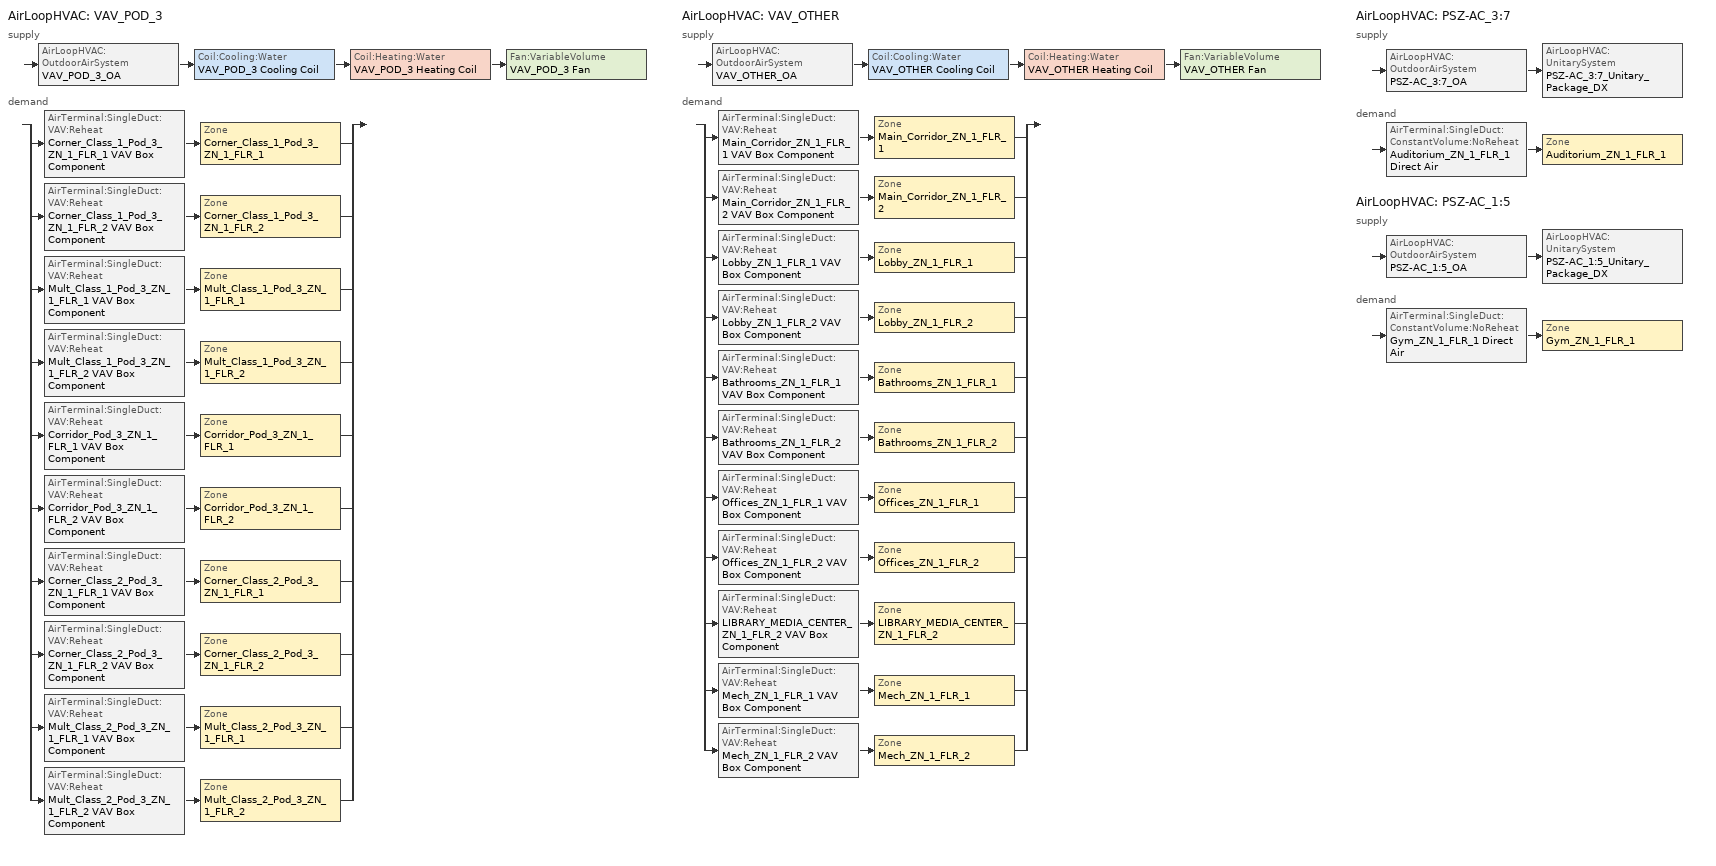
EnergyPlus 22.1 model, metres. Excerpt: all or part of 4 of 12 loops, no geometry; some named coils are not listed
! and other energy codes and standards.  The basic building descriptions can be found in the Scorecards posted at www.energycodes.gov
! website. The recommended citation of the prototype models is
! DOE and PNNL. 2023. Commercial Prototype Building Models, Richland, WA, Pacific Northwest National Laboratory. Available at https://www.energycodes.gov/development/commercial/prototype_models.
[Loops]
AirLoopHVAC 'VAV_POD_3'
 supply: AirLoopHVAC:OutdoorAirSystem 'VAV_POD_3_OA' > Coil:Cooling:Water 'VAV_POD_3 Cooling Coil' > Coil:Heating:Water 'VAV_POD_3 Heating Coil' > Fan:VariableVolume 'VAV_POD_3 Fan'
 demand: split
  | AirTerminal:SingleDuct:VAV:Reheat 'Corner_Class_1_Pod_3_ZN_1_FLR_1 VAV Box Component' > Zone 'Corner_Class_1_Pod_3_ZN_1_FLR_1'
  | AirTerminal:SingleDuct:VAV:Reheat 'Corner_Class_1_Pod_3_ZN_1_FLR_2 VAV Box Component' > Zone 'Corner_Class_1_Pod_3_ZN_1_FLR_2'
  | AirTerminal:SingleDuct:VAV:Reheat 'Mult_Class_1_Pod_3_ZN_1_FLR_1 VAV Box Component' > Zone 'Mult_Class_1_Pod_3_ZN_1_FLR_1'
  | AirTerminal:SingleDuct:VAV:Reheat 'Mult_Class_1_Pod_3_ZN_1_FLR_2 VAV Box Component' > Zone 'Mult_Class_1_Pod_3_ZN_1_FLR_2'
  | AirTerminal:SingleDuct:VAV:Reheat 'Corridor_Pod_3_ZN_1_FLR_1 VAV Box Component' > Zone 'Corridor_Pod_3_ZN_1_FLR_1'
  | AirTerminal:SingleDuct:VAV:Reheat 'Corridor_Pod_3_ZN_1_FLR_2 VAV Box Component' > Zone 'Corridor_Pod_3_ZN_1_FLR_2'
  | AirTerminal:SingleDuct:VAV:Reheat 'Corner_Class_2_Pod_3_ZN_1_FLR_1 VAV Box Component' > Zone 'Corner_Class_2_Pod_3_ZN_1_FLR_1'
  | AirTerminal:SingleDuct:VAV:Reheat 'Corner_Class_2_Pod_3_ZN_1_FLR_2 VAV Box Component' > Zone 'Corner_Class_2_Pod_3_ZN_1_FLR_2'
  | AirTerminal:SingleDuct:VAV:Reheat 'Mult_Class_2_Pod_3_ZN_1_FLR_1 VAV Box Component' > Zone 'Mult_Class_2_Pod_3_ZN_1_FLR_1'
  | AirTerminal:SingleDuct:VAV:Reheat 'Mult_Class_2_Pod_3_ZN_1_FLR_2 VAV Box Component' > Zone 'Mult_Class_2_Pod_3_ZN_1_FLR_2'
AirLoopHVAC 'VAV_OTHER'
 supply: AirLoopHVAC:OutdoorAirSystem 'VAV_OTHER_OA' > Coil:Cooling:Water 'VAV_OTHER Cooling Coil' > Coil:Heating:Water 'VAV_OTHER Heating Coil' > Fan:VariableVolume 'VAV_OTHER Fan'
 demand: split
  | AirTerminal:SingleDuct:VAV:Reheat 'Main_Corridor_ZN_1_FLR_1 VAV Box Component' > Zone 'Main_Corridor_ZN_1_FLR_1'
  | AirTerminal:SingleDuct:VAV:Reheat 'Main_Corridor_ZN_1_FLR_2 VAV Box Component' > Zone 'Main_Corridor_ZN_1_FLR_2'
  | AirTerminal:SingleDuct:VAV:Reheat 'Lobby_ZN_1_FLR_1 VAV Box Component' > Zone 'Lobby_ZN_1_FLR_1'
  | AirTerminal:SingleDuct:VAV:Reheat 'Lobby_ZN_1_FLR_2 VAV Box Component' > Zone 'Lobby_ZN_1_FLR_2'
  | AirTerminal:SingleDuct:VAV:Reheat 'Bathrooms_ZN_1_FLR_1 VAV Box Component' > Zone 'Bathrooms_ZN_1_FLR_1'
  | AirTerminal:SingleDuct:VAV:Reheat 'Bathrooms_ZN_1_FLR_2 VAV Box Component' > Zone 'Bathrooms_ZN_1_FLR_2'
  | AirTerminal:SingleDuct:VAV:Reheat 'Offices_ZN_1_FLR_1 VAV Box Component' > Zone 'Offices_ZN_1_FLR_1'
  | AirTerminal:SingleDuct:VAV:Reheat 'Offices_ZN_1_FLR_2 VAV Box Component' > Zone 'Offices_ZN_1_FLR_2'
  | AirTerminal:SingleDuct:VAV:Reheat 'LIBRARY_MEDIA_CENTER_ZN_1_FLR_2 VAV Box Component' > Zone 'LIBRARY_MEDIA_CENTER_ZN_1_FLR_2'
  | AirTerminal:SingleDuct:VAV:Reheat 'Mech_ZN_1_FLR_1 VAV Box Component' > Zone 'Mech_ZN_1_FLR_1'
  | AirTerminal:SingleDuct:VAV:Reheat 'Mech_ZN_1_FLR_2 VAV Box Component' > Zone 'Mech_ZN_1_FLR_2'
AirLoopHVAC 'PSZ-AC_3:7'
 supply: AirLoopHVAC:OutdoorAirSystem 'PSZ-AC_3:7_OA' > AirLoopHVAC:UnitarySystem 'PSZ-AC_3:7_Unitary_Package_DX'
 demand: AirTerminal:SingleDuct:ConstantVolume:NoReheat 'Auditorium_ZN_1_FLR_1 Direct Air' > Zone 'Auditorium_ZN_1_FLR_1'
AirLoopHVAC 'PSZ-AC_1:5'
 supply: AirLoopHVAC:OutdoorAirSystem 'PSZ-AC_1:5_OA' > AirLoopHVAC:UnitarySystem 'PSZ-AC_1:5_Unitary_Package_DX'
 demand: AirTerminal:SingleDuct:ConstantVolume:NoReheat 'Gym_ZN_1_FLR_1 Direct Air' > Zone 'Gym_ZN_1_FLR_1'
[EnergyManagementSystem:Sensor]
Name | Output:Variable or Output:Meter Index Key | Output:Variable or Output:Meter
cCL1_Pod_3_ZN_1_FLR_1_LSr | Corner_Class_1_Pod_3_ZN_1_FLR_1 | Zone Lights Electricity Rate
cCL1_Pod_3_ZN_1_FLR_1_OSr | Corner_Class_1_Pod_3_ZN_1_FLR_1 | People Occupant Count
mCl1_Pod_3_ZN_1_FLR_1_LSr | Mult_Class_1_Pod_3_ZN_1_FLR_1 | Zone Lights Electricity Rate
mCl1_Pod_3_ZN_1_FLR_1_OSr | Mult_Class_1_Pod_3_ZN_1_FLR_1 | People Occupant Count
cPOD3_ZN_1_FLR_1_LSr | Corridor_Pod_3_ZN_1_FLR_1 | Zone Lights Electricity Rate
cCL2_Pod_3_ZN_1_FLR_1_LSr | Corner_Class_2_Pod_3_ZN_1_FLR_1 | Zone Lights Electricity Rate
cCL2_Pod_3_ZN_1_FLR_1_OSr | Corner_Class_2_Pod_3_ZN_1_FLR_1 | People Occupant Count
mCl2_Pod_3_ZN_1_FLR_1_LSr | Mult_Class_2_Pod_3_ZN_1_FLR_1 | Zone Lights Electricity Rate
mCl2_Pod_3_ZN_1_FLR_1_OSr | Mult_Class_2_Pod_3_ZN_1_FLR_1 | People Occupant Count
AUDITORIUM_ZN_1_FLR_1_LSr | AUDITORIUM_ZN_1_FLR_1 | Zone Lights Electricity Rate
AUDITORIUM_ZN_1_FLR_1_OSr | AUDITORIUM_ZN_1_FLR_1 | People Occupant Count
Main_Corridor_ZN_1_FLR_1_LSr | Main_Corridor_ZN_1_FLR_1 | Zone Lights Electricity Rate
Lobby_ZN_1_FLR_1_LSr | Lobby_ZN_1_FLR_1 | Zone Lights Electricity Rate
Mech_ZN_1_FLR_1_LSr | Mech_ZN_1_FLR_1 | Zone Lights Electricity Rate
BATHROOMS_ZN_1_FLR_1_LSr | BATHROOMS_ZN_1_FLR_1 | Zone Lights Electricity Rate
Offices_ZN_1_FLR_1_LSr | Offices_ZN_1_FLR_1 | Zone Lights Electricity Rate
Offices_ZN_1_FLR_1_OSr | Offices_ZN_1_FLR_1 | People Occupant Count
Gym_ZN_1_FLR_1_LSr | Gym_ZN_1_FLR_1 | Zone Lights Electricity Rate
Gym_ZN_1_FLR_1_OSr | Gym_ZN_1_FLR_1 | People Occupant Count
cCL1_Pod_3_ZN_1_FLR_2_LSr | Corner_Class_1_Pod_3_ZN_1_FLR_2 | Zone Lights Electricity Rate
cCL1_Pod_3_ZN_1_FLR_2_OSr | Corner_Class_1_Pod_3_ZN_1_FLR_2 | People Occupant Count
mCl1_Pod_3_ZN_1_FLR_2_LSr | Mult_Class_1_Pod_3_ZN_1_FLR_2 | Zone Lights Electricity Rate
mCl1_Pod_3_ZN_1_FLR_2_OSr | Mult_Class_1_Pod_3_ZN_1_FLR_2 | People Occupant Count
cPOD3_ZN_1_FLR_2_LSr | Corridor_Pod_3_ZN_1_FLR_2 | Zone Lights Electricity Rate
cCL2_Pod_3_ZN_1_FLR_2_LSr | Corner_Class_2_Pod_3_ZN_1_FLR_2 | Zone Lights Electricity Rate
cCL2_Pod_3_ZN_1_FLR_2_OSr | Corner_Class_2_Pod_3_ZN_1_FLR_2 | People Occupant Count
mCl2_Pod_3_ZN_1_FLR_2_LSr | Mult_Class_2_Pod_3_ZN_1_FLR_2 | Zone Lights Electricity Rate
mCl2_Pod_3_ZN_1_FLR_2_OSr | Mult_Class_2_Pod_3_ZN_1_FLR_2 | People Occupant Count
Main_Corridor_ZN_1_FLR_2_LSr | Main_Corridor_ZN_1_FLR_2 | Zone Lights Electricity Rate
Lobby_ZN_1_FLR_2_LSr | Lobby_ZN_1_FLR_2 | Zone Lights Electricity Rate
Mech_ZN_1_FLR_2_LSr | Mech_ZN_1_FLR_2 | Zone Lights Electricity Rate
BATHROOMS_ZN_1_FLR_2_LSr | BATHROOMS_ZN_1_FLR_2 | Zone Lights Electricity Rate
Offices_ZN_1_FLR_2_LSr | Offices_ZN_1_FLR_2 | Zone Lights Electricity Rate
Offices_ZN_1_FLR_2_OSr | Offices_ZN_1_FLR_2 | People Occupant Count
LMC_ZN_1_FLR_2_LSr | Library_Media_Center_ZN_1_FLR_2 | Zone Lights Electricity Rate
LMC_ZN_1_FLR_2_OSr | Library_Media_Center_ZN_1_FLR_2 | People Occupant Count
vav_pod_3_OA_VRP | VAV_POD_3 | Air System Outdoor Air Mechanical Ventilation Requested Mass Flow Rate
vav_pod_3_OA | VAV_POD_3 | Air System Outdoor Air Mass Flow Rate
vav_pod_3_SUPPLY_FLOW | VAV_POD_3_OA-VAV_POD_3_CoolCNode | System Node Standard Density Volume Flow Rate
vav_other_OA_VRP | VAV_OTHER | Air System Outdoor Air Mechanical Ventilation Requested Mass Flow Rate
vav_other_OA | VAV_OTHER | Air System Outdoor Air Mass Flow Rate
vav_other_SUPPLY_FLOW | VAV_OTHER_OA-VAV_OTHER_CoolCNode | System Node Standard Density Volume Flow Rate
[EnergyManagementSystem:InternalVariable] Internal Data Type=Zone Floor Area
Name | Internal Data Index Key
cCL1_Pod_3_ZN_1_FLR_1_Area | Corner_Class_1_Pod_3_ZN_1_FLR_1
mCl1_Pod_3_ZN_1_FLR_1_Area | Mult_Class_1_Pod_3_ZN_1_FLR_1
cPOD3_ZN_1_FLR_1_Area | Corridor_Pod_3_ZN_1_FLR_1
cCL2_Pod_3_ZN_1_FLR_1_Area | Corner_Class_2_Pod_3_ZN_1_FLR_1
mCl2_Pod_3_ZN_1_FLR_1_Area | Mult_Class_2_Pod_3_ZN_1_FLR_1
AUDITORIUM_ZN_1_FLR_1_Area | AUDITORIUM_ZN_1_FLR_1
Main_Corridor_ZN_1_FLR_1_Area | Main_Corridor_ZN_1_FLR_1
Lobby_ZN_1_FLR_1_Area | Lobby_ZN_1_FLR_1
Mech_ZN_1_FLR_1_Area | Mech_ZN_1_FLR_1
BATHROOMS_ZN_1_FLR_1_Area | BATHROOMS_ZN_1_FLR_1
Offices_ZN_1_FLR_1_Area | Offices_ZN_1_FLR_1
Gym_ZN_1_FLR_1_Area | Gym_ZN_1_FLR_1
cCL1_Pod_3_ZN_1_FLR_2_Area | Corner_Class_1_Pod_3_ZN_1_FLR_2
mCl1_Pod_3_ZN_1_FLR_2_Area | Mult_Class_1_Pod_3_ZN_1_FLR_2
cPOD3_ZN_1_FLR_2_Area | Corridor_Pod_3_ZN_1_FLR_2
cCL2_Pod_3_ZN_1_FLR_2_Area | Corner_Class_2_Pod_3_ZN_1_FLR_2
mCl2_Pod_3_ZN_1_FLR_2_Area | Mult_Class_2_Pod_3_ZN_1_FLR_2
Main_Corridor_ZN_1_FLR_2_Area | Main_Corridor_ZN_1_FLR_2
Lobby_ZN_1_FLR_2_Area | Lobby_ZN_1_FLR_2
Mech_ZN_1_FLR_2_Area | Mech_ZN_1_FLR_2
BATHROOMS_ZN_1_FLR_2_Area | BATHROOMS_ZN_1_FLR_2
Offices_ZN_1_FLR_2_Area | Offices_ZN_1_FLR_2
LMC_ZN_1_FLR_2_Area | Library_Media_Center_ZN_1_FLR_2
[EnergyManagementSystem:Actuator] Actuated Component Type=Lights; Actuated Component Control Type=Electricity Rate
Name | Actuated Component Unique
mCl2_Pod_2_ZN_1_FLR_1_LAr | Mult_Class_2_Pod_2_ZN_1_FLR_1_lights
cCL1_Pod_3_ZN_1_FLR_1_LAr | Corner_Class_1_Pod_3_ZN_1_FLR_1_lights
mCl1_Pod_3_ZN_1_FLR_1_LAr | Mult_Class_1_Pod_3_ZN_1_FLR_1_lights
cPOD3_ZN_1_FLR_1_LAr | Corridor_Pod_3_ZN_1_FLR_1_lights
cCL2_Pod_3_ZN_1_FLR_1_LAr | Corner_Class_2_Pod_3_ZN_1_FLR_1_lights
[DesignSpecification:ZoneAirDistribution] Zone Air Distribution Effectiveness in Cooling Mode=1; Zone Air Distribution Effectiveness in Heating Mode=1
Name | Minimum Zone Ventilation Efficiency
VAV_Zone_AirDistribution | 0.6
CM DSZAD Building
[Sizing:System] Type of Load to Size On=Sensible; Preheat Design Temperature {C}=7; Preheat Design Humidity Ratio {kgWater/kgDryAir}=0.008; Precool Design Temperature {C}=12.8; Precool Design Humidity Ratio {kgWater/kgDryAir}=0.008; Central Cooling Design Supply Air Temperature {C}=12.8; Type of Zone Sum to Use=Coincident; 100% Outdoor Air in Cooling=No; 100% Outdoor Air in Heating=No; Central Cooling Design Supply Air Humidity Ratio {kgWater/kgDryAir}=0.007; Central Heating Design Supply Air Humidity Ratio {kgWater/kgDryAir}=0.008; Cooling Supply Air Flow Rate Method=DesignDay; Cooling Supply Air Flow Rate {m3/s}=0; Heating Supply Air Flow Rate Method=DesignDay; Heating Supply Air Flow Rate {m3/s}=0; System Outdoor Air Method=ZoneSum
Name | Design Outdoor Air Flow Rate {m3/s} | Central Heating Maximum System Air Flow Ratio | Central Heating Design Supply Air Temperature {C} | Zone Maximum Outdoor Air Fraction | Cooling Design Capacity Method | Cooling Design Capacity {W} | Heating Design Capacity Method | Heating Design Capacity {W} | Central Cooling Capacity Control Method
VAV_POD_3 | 7.5948 | 0.3 | 12.8
VAV_OTHER | 2.8193 | 0.3 | 12.8
PSZ-AC_3:7; PSZ-AC_1:5 | AUTOSIZE | 1 | 40 | 1 | CoolingDesignCapacity | autosize | HeatingDesignCapacity | autosize | OnOff
[AirLoopHVAC] Design Supply Air Flow Rate {m3/s}=AUTOSIZE
VAV_POD_3; VAV_OTHER; PSZ-AC_3:7; PSZ-AC_1:5
[SetpointManager:Warmest] Control Variable=Temperature; Minimum Setpoint Temperature {C}=12.8; Maximum Setpoint Temperature {C}=15.6; Strategy=MaximumTemperature
Name | HVAC Air Loop | Setpoint Node or NodeList
VAV_POD_3 Supply Air Temperature Manager | VAV_POD_3 | VAV_POD_3 Supply Equipment Outlet Node
VAV_OTHER Supply Air Temperature Manager | VAV_OTHER | VAV_OTHER Supply Equipment Outlet Node
[SetpointManager:MixedAir] Control Variable=Temperature
Name | Setpoint Node or NodeList
VAV_POD_3_CoolC SAT Manager | VAV_POD_3_CoolC-VAV_POD_3_HeatCNode
VAV_POD_3_HeatC MixedAir Manager | VAV_POD_3_HeatC-VAV_POD_3 FanNode
VAV_POD_3_OAMixed Air Temp Manager | VAV_POD_3_OA-VAV_POD_3_CoolCNode
VAV_OTHER_CoolC SAT Manager | VAV_OTHER_CoolC-VAV_OTHER_HeatCNode
VAV_OTHER_HeatC MixedAir Manager | VAV_OTHER_HeatC-VAV_OTHER FanNode
VAV_OTHER_OAMixed Air Temp Manager | VAV_OTHER_OA-VAV_OTHER_CoolCNode
PSZ-AC_3:7_OAMixed Air Temp Manager | PSZ-AC_3:7 Mixed Air Outlet
PSZ-AC_3:7_CoolC SAT Manager | PSZ-AC_3:7 Cooling Coil Outlet
PSZ-AC_3:7_HeatC MixedAir Manager | PSZ-AC_3:7 Heating Coil Outlet
PSZ-AC_1:5_OAMixed Air Temp Manager | PSZ-AC_1:5 Mixed Air Outlet
PSZ-AC_1:5_CoolC SAT Manager | PSZ-AC_1:5 Cooling Coil Outlet
PSZ-AC_1:5_HeatC MixedAir Manager | PSZ-AC_1:5 Heating Coil Outlet
[Controller:OutdoorAir] Maximum Outdoor Air Flow Rate {m3/s}=AUTOSIZE; Economizer Control Type=DifferentialDryBulb; Economizer Control Action Type=ModulateFlow; Lockout Type=LockoutWithHeating; Minimum Limit Type=FixedMinimum; Minimum Outdoor Air Schedule=MinOA_MotorizedDamper_Sched
Name | Minimum Outdoor Air Flow Rate {m3/s} | Maximum Fraction of Outdoor Air Schedule | Mechanical Ventilation Controller
VAV_POD_3_OA_Controller | 0 | VAV_POD_3 Max OA Fraction | VAV_POD_3_DCV
VAV_OTHER_OA_Controller | 0 | VAV_OTHER Max OA Fraction | VAV_OTHER_DCV
PSZ-AC_3:7_OA_Controller | 0 |  | Auditorium_ZN_1_FLR_1_DCV
PSZ-AC_1:5_OA_Controller | AUTOSIZE
[Fan:VariableVolume] Availability Schedule=HVACOperationSchd; Fan Total Efficiency=0.61425; Maximum Flow Rate {m3/s}=AUTOSIZE; Fan Power Minimum Flow Rate Input Method=Fraction; Fan Power Minimum Flow Fraction=0.25; Motor Efficiency=0.945; Motor In Airstream Fraction=1; Fan Power Coefficient 1=0.0408; Fan Power Coefficient 2=0.088; Fan Power Coefficient 3=-0.0729; Fan Power Coefficient 4=0.9437; Fan Power Coefficient 5=0
Name | Pressure Rise {Pa}
VAV_POD_3 Fan | 1389.42
VAV_OTHER Fan | 1314.72
[Controller:MechanicalVentilation] Availability Schedule=MinOA_MotorizedDamper_Sched
Name | Demand Controlled Ventilation | System Outdoor Air Method | Zone 1 | Design Specification Outdoor Air Object Name 1 | Design Specification Zone Air Distribution Object Name 1 | Zone 2 | Design Specification Outdoor Air Object Name 2 | Design Specification Zone Air Distribution Object Name 2 | Zone 3 | Design Specification Outdoor Air Object Name 3 | Design Specification Zone Air Distribution Object Name 3 | Zone 4 | Design Specification Outdoor Air Object Name 4 | Design Specification Zone Air Distribution Object Name 4 | Zone 5 | Design Specification Outdoor Air Object Name 5 | Design Specification Zone Air Distribution Object Name 5 | Zone 6 | Design Specification Outdoor Air Object Name 6 | Design Specification Zone Air Distribution Object Name 6 | Zone 7 | Design Specification Outdoor Air Object Name 7 | Design Specification Zone Air Distribution Object Name 7 | Zone 8 | Design Specification Outdoor Air Object Name 8 | Design Specification Zone Air Distribution Object Name 8 | Zone 9 | Design Specification Outdoor Air Object Name 9 | Design Specification Zone Air Distribution Object Name 9 | Zone 10 | Design Specification Outdoor Air Object Name 10 | Design Specification Zone Air Distribution Object Name 10 | Zone 11 | Design Specification Outdoor Air Object Name 11 | Design Specification Zone Air Distribution Object Name 11 | Design Specification Outdoor Air Object | Design Specification Zone Air Distribution Object
VAV_POD_3_DCV | Yes | Standard62.1VentilationRateProcedure | Corner_Class_1_Pod_3_ZN_1_FLR_1 | SZ DSOA Corner_Class_1_Pod_3_ZN_1_FLR_1 | CM DSZAD Building | Corner_Class_1_Pod_3_ZN_1_FLR_2 | SZ DSOA Corner_Class_1_Pod_3_ZN_1_FLR_2 | CM DSZAD Building | Mult_Class_1_Pod_3_ZN_1_FLR_1 | SZ DSOA Mult_Class_1_Pod_3_ZN_1_FLR_1 | CM DSZAD Building | Mult_Class_1_Pod_3_ZN_1_FLR_2 | SZ DSOA Mult_Class_1_Pod_3_ZN_1_FLR_2 | CM DSZAD Building | Corridor_Pod_3_ZN_1_FLR_1 | SZ DSOA Corridor_Pod_3_ZN_1_FLR_1 | CM DSZAD Building | Corridor_Pod_3_ZN_1_FLR_2 | SZ DSOA Corridor_Pod_3_ZN_1_FLR_2 | CM DSZAD Building | Corner_Class_2_Pod_3_ZN_1_FLR_1 | SZ DSOA Corner_Class_2_Pod_3_ZN_1_FLR_1 | CM DSZAD Building | Corner_Class_2_Pod_3_ZN_1_FLR_2 | SZ DSOA Corner_Class_2_Pod_3_ZN_1_FLR_2 | CM DSZAD Building | Mult_Class_2_Pod_3_ZN_1_FLR_1 | SZ DSOA Mult_Class_2_Pod_3_ZN_1_FLR_1 | CM DSZAD Building | Mult_Class_2_Pod_3_ZN_1_FLR_2 | SZ DSOA Mult_Class_2_Pod_3_ZN_1_FLR_2 | CM DSZAD Building
VAV_OTHER_DCV | Yes | Standard62.1VentilationRateProcedure | Main_Corridor_ZN_1_FLR_1 | SZ DSOA Main_Corridor_ZN_1_FLR_1 | CM DSZAD Building | Main_Corridor_ZN_1_FLR_2 | SZ DSOA Main_Corridor_ZN_1_FLR_2 | CM DSZAD Building | Lobby_ZN_1_FLR_1 | SZ DSOA Lobby_ZN_1_FLR_1 | CM DSZAD Building | Lobby_ZN_1_FLR_2 | SZ DSOA Lobby_ZN_1_FLR_2 | CM DSZAD Building | Bathrooms_ZN_1_FLR_1 | SZ DSOA Bathrooms_ZN_1_FLR_1 | CM DSZAD Building | Bathrooms_ZN_1_FLR_2 | SZ DSOA Bathrooms_ZN_1_FLR_2 | CM DSZAD Building | Offices_ZN_1_FLR_1 | SZ DSOA Offices_ZN_1_FLR_1 | CM DSZAD Building | Offices_ZN_1_FLR_2 | SZ DSOA Offices_ZN_1_FLR_2 | CM DSZAD Building | LIBRARY_MEDIA_CENTER_ZN_1_FLR_2 | SZ DSOA LIBRARY_MEDIA_CENTER_ZN_1_FLR_2 | CM DSZAD Building | Mech_ZN_1_FLR_1 | SZ DSOA Mech_ZN_1_FLR_1 | CM DSZAD Building | Mech_ZN_1_FLR_2 | SZ DSOA Mech_ZN_1_FLR_2 | CM DSZAD Building
Auditorium_ZN_1_FLR_1_DCV | Yes | ZoneSum | Auditorium_ZN_1_FLR_1 |  |  |  |  |  |  |  |  |  |  |  |  |  |  |  |  |  |  |  |  |  |  |  |  |  |  |  |  |  |  |  |  | SZ DSOA Auditorium_ZN_1_FLR_1 | CM DSZAD Building
Gym_ZN_1_FLR_1_DCV | No | ZoneSum | Gym_ZN_1_FLR_1 |  |  |  |  |  |  |  |  |  |  |  |  |  |  |  |  |  |  |  |  |  |  |  |  |  |  |  |  |  |  |  |  | SZ DSOA Gym_ZN_1_FLR_1 | CM DSZAD Building
[Coil:Cooling:Water] Availability Schedule=Always_On; Design Water Flow Rate {m3/s}=Autosize; Design Air Flow Rate {m3/s}=Autosize; Design Inlet Water Temperature {C}=Autosize; Design Inlet Air Temperature {C}=Autosize; Design Outlet Air Temperature {C}=Autosize; Design Inlet Air Humidity Ratio {kgWater/kgDryAir}=Autosize; Design Outlet Air Humidity Ratio {kgWater/kgDryAir}=Autosize; Type of Analysis=SimpleAnalysis; Heat Exchanger Configuration=CrossFlow
VAV_POD_3 Cooling Coil; VAV_OTHER Cooling Coil
[Controller:WaterCoil] Control Variable=Temperature; Actuator Variable=FLOW; Maximum Actuated Flow {m3/s}=AUTOSIZE; Minimum Actuated Flow {m3/s}=0
Name | Action | Controller Convergence Tolerance {deltaC}
VAV_POD_3_CoolC_Controller; VAV_OTHER_CoolC_Controller | REVERSE
VAV_POD_3_HeatC_Controller; VAV_OTHER_HeatC_Controller | NORMAL | 0.0001
[Coil:Heating:Water] Availability Schedule=Always_On; U-Factor Times Area Value {W/K}=AUTOSIZE; Maximum Water Flow Rate {m3/s}=AUTOSIZE; Performance Input Method=UFactorTimesAreaAndDesignWaterFlowRate; Rated Capacity {W}=AUTOSIZE; Rated Inlet Water Temperature {C}=82.22; Rated Inlet Air Temperature {C}=2.8; Rated Outlet Water Temperature {C}=54.44; Rated Outlet Air Temperature {C}=12.8
VAV_POD_3 Heating Coil; VAV_OTHER Heating Coil
[Sizing:Zone] Zone Cooling Design Supply Air Temperature Input Method=SupplyAirTemperature; Zone Cooling Design Supply Air Temperature {C}=12.8; Zone Heating Design Supply Air Temperature Input Method=SupplyAirTemperature; Zone Heating Design Supply Air Temperature {C}=40; Zone Cooling Design Supply Air Humidity Ratio {kg-H2O/kg-air}=0.007; Zone Heating Design Supply Air Humidity Ratio {kgWater/kgDryAir}=0.008; Cooling Design Air Flow Rate {m3/s}=0; Cooling Minimum Air Flow Fraction=0; Heating Design Air Flow Method=DesignDay; Heating Design Air Flow Rate {m3/s}=0
Name | Design Specification Outdoor Air Object | Cooling Design Air Flow Method | Design Specification Zone Air Distribution Object | Cooling Minimum Air Flow {m3/s}
Corner_Class_1_Pod_3_ZN_1_FLR_1 | SZ DSOA Corner_Class_1_Pod_3_ZN_1_FLR_1 | DesignDay | VAV_Zone_AirDistribution
Corner_Class_1_Pod_3_ZN_1_FLR_2 | SZ DSOA Corner_Class_1_Pod_3_ZN_1_FLR_2 | DesignDay | VAV_Zone_AirDistribution
Mult_Class_1_Pod_3_ZN_1_FLR_1 | SZ DSOA Mult_Class_1_Pod_3_ZN_1_FLR_1 | DesignDay | VAV_Zone_AirDistribution
Mult_Class_1_Pod_3_ZN_1_FLR_2 | SZ DSOA Mult_Class_1_Pod_3_ZN_1_FLR_2 | DesignDay | VAV_Zone_AirDistribution
Corridor_Pod_3_ZN_1_FLR_1 | SZ DSOA Corridor_Pod_3_ZN_1_FLR_1 | DesignDay | VAV_Zone_AirDistribution
Corridor_Pod_3_ZN_1_FLR_2 | SZ DSOA Corridor_Pod_3_ZN_1_FLR_2 | DesignDay | VAV_Zone_AirDistribution
Corner_Class_2_Pod_3_ZN_1_FLR_1 | SZ DSOA Corner_Class_2_Pod_3_ZN_1_FLR_1 | DesignDay | VAV_Zone_AirDistribution
Corner_Class_2_Pod_3_ZN_1_FLR_2 | SZ DSOA Corner_Class_2_Pod_3_ZN_1_FLR_2 | DesignDay | VAV_Zone_AirDistribution
Mult_Class_2_Pod_3_ZN_1_FLR_1 | SZ DSOA Mult_Class_2_Pod_3_ZN_1_FLR_1 | DesignDay | VAV_Zone_AirDistribution
Mult_Class_2_Pod_3_ZN_1_FLR_2 | SZ DSOA Mult_Class_2_Pod_3_ZN_1_FLR_2 | DesignDay | VAV_Zone_AirDistribution
Main_Corridor_ZN_1_FLR_1 | SZ DSOA Main_Corridor_ZN_1_FLR_1 | DesignDay | VAV_Zone_AirDistribution
Main_Corridor_ZN_1_FLR_2 | SZ DSOA Main_Corridor_ZN_1_FLR_2 | DesignDay | VAV_Zone_AirDistribution
Lobby_ZN_1_FLR_1 | SZ DSOA Lobby_ZN_1_FLR_1 | DesignDay | VAV_Zone_AirDistribution
Lobby_ZN_1_FLR_2 | SZ DSOA Lobby_ZN_1_FLR_2 | DesignDay | VAV_Zone_AirDistribution
Bathrooms_ZN_1_FLR_1 | SZ DSOA Bathrooms_ZN_1_FLR_1 | DesignDayWithLimit | VAV_Zone_AirDistribution | 0
Bathrooms_ZN_1_FLR_2 | SZ DSOA Bathrooms_ZN_1_FLR_2 | DesignDayWithLimit | VAV_Zone_AirDistribution | 0
Offices_ZN_1_FLR_1 | SZ DSOA Offices_ZN_1_FLR_1 | DesignDay | VAV_Zone_AirDistribution
Offices_ZN_1_FLR_2 | SZ DSOA Offices_ZN_1_FLR_2 | DesignDay | VAV_Zone_AirDistribution
LIBRARY_MEDIA_CENTER_ZN_1_FLR_2 | SZ DSOA LIBRARY_MEDIA_CENTER_ZN_1_FLR_2 | DesignDay | VAV_Zone_AirDistribution
Mech_ZN_1_FLR_1 | SZ DSOA Mech_ZN_1_FLR_1 | DesignDay | VAV_Zone_AirDistribution
Mech_ZN_1_FLR_2 | SZ DSOA Mech_ZN_1_FLR_2 | DesignDay | VAV_Zone_AirDistribution
Auditorium_ZN_1_FLR_1 | SZ DSOA Auditorium_ZN_1_FLR_1 | DesignDay
Gym_ZN_1_FLR_1 | SZ DSOA Gym_ZN_1_FLR_1 | DesignDay
[DesignSpecification:OutdoorAir]
Name | Outdoor Air Method | Outdoor Air Flow per Person {m3/s-person} | Outdoor Air Flow per Zone Floor Area {m3/s-m2}
SZ DSOA Corner_Class_1_Pod_3_ZN_1_FLR_1; SZ DSOA Corner_Class_1_Pod_3_ZN_1_FLR_2; SZ DSOA Mult_Class_1_Pod_3_ZN_1_FLR_1; SZ DSOA Mult_Class_1_Pod_3_ZN_1_FLR_2; SZ DSOA Corner_Class_2_Pod_3_ZN_1_FLR_1; SZ DSOA Corner_Class_2_Pod_3_ZN_1_FLR_2; SZ DSOA Mult_Class_2_Pod_3_ZN_1_FLR_1; SZ DSOA Mult_Class_2_Pod_3_ZN_1_FLR_2 | Sum | 0.00471947 | 0.000609599
SZ DSOA Corridor_Pod_3_ZN_1_FLR_1; SZ DSOA Corridor_Pod_3_ZN_1_FLR_2; SZ DSOA Main_Corridor_ZN_1_FLR_1; SZ DSOA Main_Corridor_ZN_1_FLR_2 | Flow/Area |  | 0.0003048
SZ DSOA Lobby_ZN_1_FLR_1; SZ DSOA Lobby_ZN_1_FLR_2 | Flow/Area |  | 0.000558799
SZ DSOA Bathrooms_ZN_1_FLR_1; SZ DSOA Bathrooms_ZN_1_FLR_2; SZ DSOA Mech_ZN_1_FLR_1; SZ DSOA Mech_ZN_1_FLR_2 | Flow/Area |  | 0
SZ DSOA Offices_ZN_1_FLR_1; SZ DSOA Offices_ZN_1_FLR_2 | Flow/Area |  | 0.0004318
SZ DSOA LIBRARY_MEDIA_CENTER_ZN_1_FLR_2 | Flow/Area |  | 0.000863599
SZ DSOA Auditorium_ZN_1_FLR_1 | Sum | 0.00235974 | 0.0003048
SZ DSOA Gym_ZN_1_FLR_1 | Sum | 0 | 0.001524
[ZoneControl:Thermostat] Control Type Schedule=Dual Zone Control Type Sched
Name | Zone or ZoneList | Control 1
Corner_Class_1_Pod_3_ZN_1_FLR_1 Thermostat | Corner_Class_1_Pod_3_ZN_1_FLR_1 | Corner_Class_1_Pod_3_ZN_1_FLR_1 Dual SP Control
Corner_Class_1_Pod_3_ZN_1_FLR_2 Thermostat | Corner_Class_1_Pod_3_ZN_1_FLR_2 | Corner_Class_1_Pod_3_ZN_1_FLR_2 Dual SP Control
Mult_Class_1_Pod_3_ZN_1_FLR_1 Thermostat | Mult_Class_1_Pod_3_ZN_1_FLR_1 | Mult_Class_1_Pod_3_ZN_1_FLR_1 Dual SP Control
Mult_Class_1_Pod_3_ZN_1_FLR_2 Thermostat | Mult_Class_1_Pod_3_ZN_1_FLR_2 | Mult_Class_1_Pod_3_ZN_1_FLR_2 Dual SP Control
Corridor_Pod_3_ZN_1_FLR_1 Thermostat | Corridor_Pod_3_ZN_1_FLR_1 | Corridor_Pod_3_ZN_1_FLR_1 Dual SP Control
Corridor_Pod_3_ZN_1_FLR_2 Thermostat | Corridor_Pod_3_ZN_1_FLR_2 | Corridor_Pod_3_ZN_1_FLR_2 Dual SP Control
Corner_Class_2_Pod_3_ZN_1_FLR_1 Thermostat | Corner_Class_2_Pod_3_ZN_1_FLR_1 | Corner_Class_2_Pod_3_ZN_1_FLR_1 Dual SP Control
Corner_Class_2_Pod_3_ZN_1_FLR_2 Thermostat | Corner_Class_2_Pod_3_ZN_1_FLR_2 | Corner_Class_2_Pod_3_ZN_1_FLR_2 Dual SP Control
Mult_Class_2_Pod_3_ZN_1_FLR_1 Thermostat | Mult_Class_2_Pod_3_ZN_1_FLR_1 | Mult_Class_2_Pod_3_ZN_1_FLR_1 Dual SP Control
Mult_Class_2_Pod_3_ZN_1_FLR_2 Thermostat | Mult_Class_2_Pod_3_ZN_1_FLR_2 | Mult_Class_2_Pod_3_ZN_1_FLR_2 Dual SP Control
Main_Corridor_ZN_1_FLR_1 Thermostat | Main_Corridor_ZN_1_FLR_1 | Main_Corridor_ZN_1_FLR_1 Dual SP Control
Main_Corridor_ZN_1_FLR_2 Thermostat | Main_Corridor_ZN_1_FLR_2 | Main_Corridor_ZN_1_FLR_2 Dual SP Control
Lobby_ZN_1_FLR_1 Thermostat | Lobby_ZN_1_FLR_1 | Lobby_ZN_1_FLR_1 Dual SP Control
Lobby_ZN_1_FLR_2 Thermostat | Lobby_ZN_1_FLR_2 | Lobby_ZN_1_FLR_2 Dual SP Control
Bathrooms_ZN_1_FLR_1 Thermostat | Bathrooms_ZN_1_FLR_1 | Bathrooms_ZN_1_FLR_1 Dual SP Control
Bathrooms_ZN_1_FLR_2 Thermostat | Bathrooms_ZN_1_FLR_2 | Bathrooms_ZN_1_FLR_2 Dual SP Control
Offices_ZN_1_FLR_1 Thermostat | Offices_ZN_1_FLR_1 | Offices_ZN_1_FLR_1 Dual SP Control
Offices_ZN_1_FLR_2 Thermostat | Offices_ZN_1_FLR_2 | Offices_ZN_1_FLR_2 Dual SP Control
LIBRARY_MEDIA_CENTER_ZN_1_FLR_2 Thermostat | LIBRARY_MEDIA_CENTER_ZN_1_FLR_2 | LIBRARY_MEDIA_CENTER_ZN_1_FLR_2 Dual SP Control
Mech_ZN_1_FLR_1 Thermostat | Mech_ZN_1_FLR_1 | Mech_ZN_1_FLR_1 Dual SP Control
Mech_ZN_1_FLR_2 Thermostat | Mech_ZN_1_FLR_2 | Mech_ZN_1_FLR_2 Dual SP Control
Auditorium_ZN_1_FLR_1 Thermostat | Auditorium_ZN_1_FLR_1 | Auditorium_ZN_1_FLR_1 Dual SP Control
Gym_ZN_1_FLR_1 Thermostat | Gym_ZN_1_FLR_1 | Gym_ZN_1_FLR_1 Dual SP Control
[ThermostatSetpoint:DualSetpoint]
Name | Heating Setpoint Temperature Schedule | Cooling Setpoint Temperature Schedule
Corner_Class_1_Pod_3_ZN_1_FLR_1 Dual SP Control; Corner_Class_1_Pod_3_ZN_1_FLR_2 Dual SP Control; Mult_Class_1_Pod_3_ZN_1_FLR_1 Dual SP Control; Mult_Class_1_Pod_3_ZN_1_FLR_2 Dual SP Control; Corridor_Pod_3_ZN_1_FLR_1 Dual SP Control; Corridor_Pod_3_ZN_1_FLR_2 Dual SP Control; Corner_Class_2_Pod_3_ZN_1_FLR_1 Dual SP Control; Corner_Class_2_Pod_3_ZN_1_FLR_2 Dual SP Control; Mult_Class_2_Pod_3_ZN_1_FLR_1 Dual SP Control; Mult_Class_2_Pod_3_ZN_1_FLR_2 Dual SP Control; Main_Corridor_ZN_1_FLR_1 Dual SP Control; Main_Corridor_ZN_1_FLR_2 Dual SP Control; Lobby_ZN_1_FLR_1 Dual SP Control; Lobby_ZN_1_FLR_2 Dual SP Control; LIBRARY_MEDIA_CENTER_ZN_1_FLR_2 Dual SP Control; Auditorium_ZN_1_FLR_1 Dual SP Control; Gym_ZN_1_FLR_1 Dual SP Control | HTGSETP_SCH_YES_OPTIMUM | CLGSETP_SCH_YES_OPTIMUM
Bathrooms_ZN_1_FLR_1 Dual SP Control; Bathrooms_ZN_1_FLR_2 Dual SP Control; Mech_ZN_1_FLR_1 Dual SP Control; Mech_ZN_1_FLR_2 Dual SP Control | HTGSETP_SCH_Setback | CLGSETP_SCH_setup
Offices_ZN_1_FLR_1 Dual SP Control; Offices_ZN_1_FLR_2 Dual SP Control | HTGSETP_SCH_YES_OPTIMUM_w_SB | CLGSETP_SCH_YES_OPTIMUM_w_SB
[Zone equipment]
Corner_Class_1_Pod_3_ZN_1_FLR_1: Corner_Class_1_Pod_3_ZN_1_FLR_1 VAV Box Component
Corner_Class_1_Pod_3_ZN_1_FLR_2: Corner_Class_1_Pod_3_ZN_1_FLR_2 VAV Box Component
Mult_Class_1_Pod_3_ZN_1_FLR_1: Mult_Class_1_Pod_3_ZN_1_FLR_1 VAV Box Component
Mult_Class_1_Pod_3_ZN_1_FLR_2: Mult_Class_1_Pod_3_ZN_1_FLR_2 VAV Box Component
Corridor_Pod_3_ZN_1_FLR_1: Corridor_Pod_3_ZN_1_FLR_1 VAV Box Component
Corridor_Pod_3_ZN_1_FLR_2: Corridor_Pod_3_ZN_1_FLR_2 VAV Box Component
Corner_Class_2_Pod_3_ZN_1_FLR_1: Corner_Class_2_Pod_3_ZN_1_FLR_1 VAV Box Component
Corner_Class_2_Pod_3_ZN_1_FLR_2: Corner_Class_2_Pod_3_ZN_1_FLR_2 VAV Box Component
Mult_Class_2_Pod_3_ZN_1_FLR_1: Mult_Class_2_Pod_3_ZN_1_FLR_1 VAV Box Component
Mult_Class_2_Pod_3_ZN_1_FLR_2: Mult_Class_2_Pod_3_ZN_1_FLR_2 VAV Box Component
Main_Corridor_ZN_1_FLR_1: Main_Corridor_ZN_1_FLR_1 Exhaust Fan, Main_Corridor_ZN_1_FLR_1 VAV Box Component
Main_Corridor_ZN_1_FLR_2: Main_Corridor_ZN_1_FLR_2 Exhaust Fan, Main_Corridor_ZN_1_FLR_2 VAV Box Component
Lobby_ZN_1_FLR_1: Lobby_ZN_1_FLR_1 VAV Box Component
Lobby_ZN_1_FLR_2: Lobby_ZN_1_FLR_2 VAV Box Component
Bathrooms_ZN_1_FLR_1: Bathrooms_ZN_1_FLR_1 Exhaust Fan, Bathrooms_ZN_1_FLR_1 VAV Box Component
Bathrooms_ZN_1_FLR_2: Bathrooms_ZN_1_FLR_2 Exhaust Fan, Bathrooms_ZN_1_FLR_2 VAV Box Component
Offices_ZN_1_FLR_1: Offices_ZN_1_FLR_1 VAV Box Component
Offices_ZN_1_FLR_2: Offices_ZN_1_FLR_2 VAV Box Component
LIBRARY_MEDIA_CENTER_ZN_1_FLR_2: LIBRARY_MEDIA_CENTER_ZN_1_FLR_2 VAV Box Component
Mech_ZN_1_FLR_1: Mech_ZN_1_FLR_1 VAV Box Component
Mech_ZN_1_FLR_2: Mech_ZN_1_FLR_2 VAV Box Component
Auditorium_ZN_1_FLR_1: Auditorium_ZN_1_FLR_1 Direct Air
Gym_ZN_1_FLR_1: Gym_ZN_1_FLR_1 Exhaust Fan, Gym_ZN_1_FLR_1 Direct Air
[AirTerminal:SingleDuct:VAV:Reheat] Availability Schedule=Always_On; Maximum Air Flow Rate {m3/s}=AUTOSIZE; Maximum Hot Water or Steam Flow Rate {m3/s}=AUTOSIZE; Minimum Hot Water or Steam Flow Rate {m3/s}=0; Convergence Tolerance=0.001; Damper Heating Action=ReverseWithLimits; Maximum Flow Fraction During Reheat=0.5; Maximum Reheat Air Temperature {C}=40
Name | Zone Minimum Air Flow Input Method | Constant Minimum Air Flow Fraction | Reheat Coil | Minimum Air Flow Fraction Schedule
Corner_Class_1_Pod_3_ZN_1_FLR_1 VAV Box Component | Constant | 0.565 | Corner_Class_1_Pod_3_ZN_1_FLR_1 VAV Box Reheat Coil
Corner_Class_1_Pod_3_ZN_1_FLR_2 VAV Box Component | Constant | 0.441 | Corner_Class_1_Pod_3_ZN_1_FLR_2 VAV Box Reheat Coil
Mult_Class_1_Pod_3_ZN_1_FLR_1 VAV Box Component | Constant | 0.775 | Mult_Class_1_Pod_3_ZN_1_FLR_1 VAV Box Reheat Coil
Mult_Class_1_Pod_3_ZN_1_FLR_2 VAV Box Component | Constant | 0.526 | Mult_Class_1_Pod_3_ZN_1_FLR_2 VAV Box Reheat Coil
Corridor_Pod_3_ZN_1_FLR_1 VAV Box Component | Constant | 0.219 | Corridor_Pod_3_ZN_1_FLR_1 VAV Box Reheat Coil
Corridor_Pod_3_ZN_1_FLR_2 VAV Box Component | Constant | 0.181 | Corridor_Pod_3_ZN_1_FLR_2 VAV Box Reheat Coil
Corner_Class_2_Pod_3_ZN_1_FLR_1 VAV Box Component | Constant | 0.585 | Corner_Class_2_Pod_3_ZN_1_FLR_1 VAV Box Reheat Coil
Corner_Class_2_Pod_3_ZN_1_FLR_2 VAV Box Component | Constant | 0.464 | Corner_Class_2_Pod_3_ZN_1_FLR_2 VAV Box Reheat Coil
Mult_Class_2_Pod_3_ZN_1_FLR_1 VAV Box Component | Constant | 0.76 | Mult_Class_2_Pod_3_ZN_1_FLR_1 VAV Box Reheat Coil
Mult_Class_2_Pod_3_ZN_1_FLR_2 VAV Box Component | Constant | 0.609 | Mult_Class_2_Pod_3_ZN_1_FLR_2 VAV Box Reheat Coil
Main_Corridor_ZN_1_FLR_1 VAV Box Component | Constant | 0.261 | Main_Corridor_ZN_1_FLR_1 VAV Box Reheat Coil
Main_Corridor_ZN_1_FLR_2 VAV Box Component | Constant | 0.181 | Main_Corridor_ZN_1_FLR_2 VAV Box Reheat Coil
Lobby_ZN_1_FLR_1 VAV Box Component | Constant | 0.317 | Lobby_ZN_1_FLR_1 VAV Box Reheat Coil
Lobby_ZN_1_FLR_2 VAV Box Component | Constant | 0.234 | Lobby_ZN_1_FLR_2 VAV Box Reheat Coil
Bathrooms_ZN_1_FLR_1 VAV Box Component | Constant | 0.01 | Bathrooms_ZN_1_FLR_1 VAV Box Reheat Coil
Bathrooms_ZN_1_FLR_2 VAV Box Component | Constant | 0.01 | Bathrooms_ZN_1_FLR_2 VAV Box Reheat Coil
Offices_ZN_1_FLR_1 VAV Box Component | Scheduled |  | Offices_ZN_1_FLR_1 VAV Box Reheat Coil | Offices_ZN_1_FLR_1_MDP_Sch
Offices_ZN_1_FLR_2 VAV Box Component | Scheduled |  | Offices_ZN_1_FLR_2 VAV Box Reheat Coil | Offices_ZN_1_FLR_2_MDP_Sch
LIBRARY_MEDIA_CENTER_ZN_1_FLR_2 VAV Box Component | Constant | 0.263 | LIBRARY_MEDIA_CENTER_ZN_1_FLR_2 VAV Box Reheat Coil
Mech_ZN_1_FLR_1 VAV Box Component | Constant | 0.01 | Mech_ZN_1_FLR_1 VAV Box Reheat Coil
Mech_ZN_1_FLR_2 VAV Box Component | Constant | 0.01 | Mech_ZN_1_FLR_2 VAV Box Reheat Coil
[Fan:ZoneExhaust]
Name | Availability Schedule | Fan Total Efficiency | Pressure Rise {Pa} | Maximum Flow Rate {m3/s} | Balanced Exhaust Fraction Schedule
Main_Corridor_ZN_1_FLR_1 Exhaust Fan; Main_Corridor_ZN_1_FLR_2 Exhaust Fan | Hours_of_operation | 1 | 1e-07 | 0.283168
Bathrooms_ZN_1_FLR_1 Exhaust Fan | Hours_of_operation | 0.385 | 125 | 0.283168 | Bathrooms_ZN_1_FLR_1 Exhaust Fan Balanced Exhaust Fraction Schedule
Bathrooms_ZN_1_FLR_2 Exhaust Fan | Hours_of_operation | 0.385 | 125 | 0.283168 | Bathrooms_ZN_1_FLR_2 Exhaust Fan Balanced Exhaust Fraction Schedule
Gym_ZN_1_FLR_1 Exhaust Fan | Kitchen_Exhaust_SCH | 1 | 1e-07 | 2.29414
[Coil:Cooling:DX:MultiSpeed] Availability Schedule=Always_On; Condenser Type=AirCooled; Apply Part Load Fraction to Speeds Greater than 1=No; Apply Latent Degradation to Speeds Greater than 1=No; Maximum Outdoor Dry-Bulb Temperature for Crankcase Heater Operation {C}=10; Basin Heater Setpoint Temperature {C}=2; Fuel Type=Electricity; Number of Speeds=2; Speed 1 Rated Evaporator Fan Power Per Volume Flow Rate {W/(m3/s)}=0; Speed 1 Total Cooling Capacity Function of Temperature Curve=LgDX_CapFT; Speed 1 Total Cooling Capacity Function of Flow Fraction Curve=LgDX_CapFF; Speed 1 Energy Input Ratio Function of Temperature Curve=LgDX_EIRFT; Speed 1 Energy Input Ratio Function of Flow Fraction Curve=LgDX_EIRFF; Speed 1 Part Load Fraction Correlation Curve=LgDX_PLR; Speed 1 Rated Waste Heat Fraction of Power Input=0.2; Speed 1 Evaporative Condenser Effectiveness=0.9; Speed 2 Rated Evaporator Fan Power Per Volume Flow Rate {W/(m3/s)}=0; Speed 2 Total Cooling Capacity Function of Temperature Curve=LgDX_CapFT; Speed 2 Total Cooling Capacity Function of Flow Fraction Curve=LgDX_CapFF; Speed 2 Energy Input Ratio Function of Temperature Curve=LgDX_EIRFT; Speed 2 Energy Input Ratio Function of Flow Fraction Curve=LgDX_EIRFF; Speed 2 Part Load Fraction Correlation Curve=LgDX_PLR; Speed 2 Rated Waste Heat Fraction of Power Input=0.2; Speed 2 Evaporative Condenser Effectiveness=0.9
Name | Speed 1 Gross Rated Total Cooling Capacity {W} | Speed 1 Gross Rated Sensible Heat Ratio | Speed 1 Gross Rated Cooling COP {W/W} | Speed 1 Rated Air Flow Rate {m3/s} | Speed 2 Gross Rated Total Cooling Capacity {W} | Speed 2 Gross Rated Sensible Heat Ratio | Speed 2 Gross Rated Cooling COP {W/W} | Speed 2 Rated Air Flow Rate {m3/s}
PSZ-AC_3:7 Cooling Coil | 111999 | 0.78059 | 3.2994 | 7.5474 | 223997 | 0.78059 | 3.2994 | 11.3211
PSZ-AC_1:5 Cooling Coil | 88141.56 | 0.80091 | 3.39929 | 6.64089 | 176283 | 0.80091 | 3.39929 | 9.96134
[Coil:Heating:Fuel] Availability Schedule=Always_On; Fuel Type=NaturalGas; Burner Efficiency=0.8; Nominal Capacity {W}=AUTOSIZE; Parasitic Electric Load {W}=0; Parasitic Fuel Load {W}=0
PSZ-AC_3:7 Heating Coil; PSZ-AC_1:5 Heating Coil
[AirTerminal:SingleDuct:ConstantVolume:NoReheat] Availability Schedule=Always_On; Maximum Air Flow Rate {m3/s}=AUTOSIZE
Auditorium_ZN_1_FLR_1 Direct Air; Gym_ZN_1_FLR_1 Direct Air
[Fan:SystemModel]
PSZ-AC_3:7_addAQ_Unitary_Package_fan; PSZ-AC_1:5_addAQ_Unitary_Package_fan: HVACOperationSchd, autosize, Discrete, 1, 1018.41, 0.936, 1, AUTOSIZE, TotalEfficiencyAndPressure, 0.6084, 1018.41, 2, 0.66, 0.4, 1, 1
[AirLoopHVAC:UnitarySystem] Control Type=Load; Dehumidification Control Type=None; Availability Schedule=Always_On; Fan Placement=DrawThrough; Supply Air Fan Operating Mode Schedule=HVACOperationSchd; DX Heating Coil Sizing Ratio=1; Use DOAS DX Cooling Coil=No; Minimum Supply Air Temperature {C}=2; Latent Load Control=SensibleOnlyLoadControl; Cooling Supply Air Flow Rate Method=SupplyAirFlowRate; Cooling Supply Air Flow Rate {m3/s}=AUTOSIZE; Heating Supply Air Flow Rate Method=SupplyAirFlowRate; Heating Supply Air Flow Rate {m3/s}=AUTOSIZE; No Load Supply Air Flow Rate Method=SupplyAirFlowRate; No Load Supply Air Flow Rate {m3/s}=AUTOSIZE; Maximum Supply Air Temperature {C}=AUTOSIZE
Name | Controlling Zone or Thermostat Location | Supply Fan | Heating Coil | Cooling Coil | Design Specification Multispeed Object
PSZ-AC_3:7_Unitary_Package_DX | Auditorium_ZN_1_FLR_1 | PSZ-AC_3:7_addAQ_Unitary_Package_fan | PSZ-AC_3:7 Heating Coil | PSZ-AC_3:7 Cooling Coil | PSZ-AC_3:7_Unitary_Package_DX_Perf
PSZ-AC_1:5_Unitary_Package_DX | Gym_ZN_1_FLR_1 | PSZ-AC_1:5_addAQ_Unitary_Package_fan | PSZ-AC_1:5 Heating Coil | PSZ-AC_1:5 Cooling Coil | PSZ-AC_1:5_Unitary_Package_DX_Perf
[UnitarySystemPerformance:Multispeed]
PSZ-AC_3:7_Unitary_Package_DX_Perf; PSZ-AC_1:5_Unitary_Package_DX_Perf: 2, 2, No, 0.66, 0.66, 0.66, 1, 1
[SetpointManager:SingleZone:Heating] Control Variable=Temperature; Minimum Supply Air Temperature {C}=10; Maximum Supply Air Temperature {C}=50
Name | Control Zone | Setpoint Node or NodeList
SupAirTemp MngrAuditorium_ZN_1_FLR_1 - Htg | Auditorium_ZN_1_FLR_1 | PSZ-AC_3:7 Supply Equipment Outlet Node
SupAirTemp MngrGym_ZN_1_FLR_1 - Htg | Gym_ZN_1_FLR_1 | PSZ-AC_1:5 Supply Equipment Outlet Node
[SetpointManager:SingleZone:Cooling] Control Variable=Temperature; Minimum Supply Air Temperature {C}=10; Maximum Supply Air Temperature {C}=50
Name | Control Zone | Setpoint Node or NodeList
SupAirTemp MngrAuditorium_ZN_1_FLR_1 - Clg | Auditorium_ZN_1_FLR_1 | PSZ-AC_3:7 Zone Equipment Inlet Node
SupAirTemp MngrGym_ZN_1_FLR_1 - Clg | Gym_ZN_1_FLR_1 | PSZ-AC_1:5 Zone Equipment Inlet Node
[Schedule:Compact]
ALWAYS_ON: Through: 12/31, For: AllDays, Until: 24:00, 1
Dual Zone Control Type Sched: Through: 12/31, For: AllDays, Until: 24:00, 4
Kitchen_Exhaust_SCH: Through: 6/30, For: Weekdays SummerDesignDay WinterDesignDay, Until: 08:00, 0, Until: 17:00, 1, Until: 24:00, 0, For: WeekEnds Holidays AllOtherDays, Until: 24:00, 0, Through: 9/1, For: Weekdays SummerDesignDay WinterDesignDay, Until: 08:00, 0, Until: 17:00, 1, Until: 21:00, 1, Until: 24:00, 0, For: WeekEnds Holidays AllOtherDays, Until: 24:00, 0, Through: 12/31, For: Weekdays SummerDesignDay WinterDesignDay, Until: 08:00, 0, Until: 16:00, 1, Until: 21:00, 1, Until: 24:00, 0, For: WeekEnds Holidays AllOtherDays, Until: 24:00, 0
Hours_of_operation; HVACOperationSchd; Bathrooms_ZN_1_FLR_1 Exhaust Fan Balanced Exhaust Fraction Schedule; Bathrooms_ZN_1_FLR_2 Exhaust Fan Balanced Exhaust Fraction Schedule: Through: 12/31, For: Weekdays SummerDesignDay WinterDesignDay, Until: 07:00, 0, Until: 21:00, 1, Until: 24:00, 0, For: WeekEnds Holidays AllOtherDays, Until: 24:00, 0
HTGSETP_SCH_YES_OPTIMUM: Through: 12/31, For: SummerDesignDay, Until: 24:00, 15.6, For: WinterDesignDay, Until: 24:00, 21, For: Weekdays, Until: 06:00, 15.6, Until: 07:00, 17.8, Until: 08:00, 20, Until: 21:00, 21, Until: 24:00, 15.6, For: WeekEnds Holidays AllOtherDays, Until: 24:00, 15.6
HTGSETP_SCH_Yes_Optimum_w_SB: Through: 12/31, For: Weekdays, Until: 01:00, 15.6, Until: 02:00, 15.6, Until: 03:00, 15.6, Until: 04:00, 15.6, Until: 05:00, 15.6, Until: 06:00, 15.6, Until: 07:00, 17.8, Until: 08:00, 20, Until: 09:00, 21, Until: 10:00, 21, Until: 11:00, 21, Until: 12:00, 21, Until: 13:00, 20.4444, Until: 14:00, 21, Until: 15:00, 20.4444, Until: 16:00, 21, Until: 17:00, 21, Until: 18:00, 21, Until: 19:00, 21, Until: 20:00, 21, Until: 21:00, 21, Until: 22:00, 15.6, Until: 23:00, 15.6, Until: 24:00, 15.6, For: SummerDesignDay, Until: 24:00, 15.6, For: WinterDesignDay, Until: 24:00, 21, For: WeekEnds Holidays AllOtherDays, Until: 24:00, 15.6
HTGSETP_SCH_Setback: Through: 12/31, For: SummerDesignDay, Until: 24:00, 15.6, For: WinterDesignDay, Until: 24:00, 21, For: Weekdays, Until: 09:00, 15.6, Until: 21:00, 15.6, Until: 24:00, 15.6, For: WeekEnds Holidays AllOtherDays, Until: 24:00, 15.6
CLGSETP_SCH_YES_OPTIMUM: Through: 12/31, For: SummerDesignDay, Until: 24:00, 24, For: WinterDesignDay, Until: 24:00, 29.44, For: Weekdays, Until: 06:00, 29.44, Until: 07:00, 27.8, Until: 08:00, 25.6, Until: 21:00, 24, Until: 24:00, 29.44, For: WeekEnds Holidays AllOtherDays, Until: 24:00, 29.44
CLGSETP_SCH_Yes_Optimum_w_SB: Through: 12/31, For: Weekdays, Until: 01:00, 29.44, Until: 02:00, 29.44, Until: 03:00, 29.44, Until: 04:00, 29.44, Until: 05:00, 29.44, Until: 06:00, 29.44, Until: 07:00, 27.8, Until: 08:00, 25.6, Until: 09:00, 24, Until: 10:00, 24, Until: 11:00, 24, Until: 12:00, 24, Until: 13:00, 24.5556, Until: 14:00, 24, Until: 15:00, 24.5556, Until: 16:00, 24, Until: 17:00, 24, Until: 18:00, 24, Until: 19:00, 24, Until: 20:00, 24, Until: 21:00, 24, Until: 22:00, 29.44, Until: 23:00, 29.44, Until: 24:00, 29.44, For: SummerDesignDay, Until: 24:00, 24, For: WinterDesignDay, Until: 24:00, 29.44, For: WeekEnds Holidays AllOtherDays, Until: 24:00, 29.44
CLGSETP_SCH_Setup: Through: 12/31, For: SummerDesignDay, Until: 24:00, 24, For: WinterDesignDay, Until: 24:00, 29.44, For: Weekdays, Until: 24:00, 29.44, For: WeekEnds Holidays AllOtherDays, Until: 09:00, 29.44, Until: 19:00, 29.44, Until: 24:00, 29.44
MinOA_MotorizedDamper_Sched: Through: 12/31, For: Weekdays SummerDesignDay WinterDesignDay, Until: 08:00, 0, Until: 21:00, 1, Until: 24:00, 0, For: WeekEnds Holidays AllOtherDays, Until: 24:00, 0
Offices_ZN_1_FLR_1_MDP_Sch; Offices_ZN_1_FLR_2_MDP_Sch: Through: 6/30, For: Weekdays, Until: 01:00, 0.2, Until: 02:00, 0.2, Until: 03:00, 0.2, Until: 04:00, 0.2, Until: 05:00, 0.2, Until: 06:00, 0.2, Until: 07:00, 0.2, Until: 08:00, 0.2, Until: 09:00, 0.2, Until: 10:00, 0.2, Until: 11:00, 0.2, Until: 12:00, 0.2, Until: 13:00, 0, Until: 14:00, 0.2, Until: 15:00, 0, Until: 16:00, 0.2, Until: 17:00, 0.2, Until: 18:00, 0.2, Until: 19:00, 0.2, Until: 20:00, 0.2, Until: 21:00, 0.2, Until: 22:00, 0.2, Until: 23:00, 0.2, Until: 24:00, 0.2, For: AllOtherDays, Until: 24:00, 0.2, Through: 9/1, For: Weekdays, Until: 01:00, 0.2, Until: 02:00, 0.2, Until: 03:00, 0.2, Until: 04:00, 0.2, Until: 05:00, 0.2, Until: 06:00, 0.2, Until: 07:00, 0.2, Until: 08:00, 0.2, Until: 09:00, 0.2, Until: 10:00, 0.2, Until: 11:00, 0.2, Until: 12:00, 0, Until: 13:00, 0.2, Until: 14:00, 0.2, Until: 15:00, 0, Until: 16:00, 0.2, Until: 17:00, 0.2, Until: 18:00, 0.2, Until: 19:00, 0.2, Until: 20:00, 0.2, Until: 21:00, 0.2, Until: 22:00, 0.2, Until: 23:00, 0.2, Until: 24:00, 0.2, For: AllOtherDays, Until: 24:00, 0.2, Through: 12/31, For: Weekdays, Until: 01:00, 0.2, Until: 02:00, 0.2, Until: 03:00, 0.2, Until: 04:00, 0.2, Until: 05:00, 0.2, Until: 06:00, 0.2, Until: 07:00, 0.2, Until: 08:00, 0.2, Until: 09:00, 0.2, Until: 10:00, 0.2, Until: 11:00, 0.2, Until: 12:00, 0.2, Until: 13:00, 0, Until: 14:00, 0.2, Until: 15:00, 0, Until: 16:00, 0.2, Until: 17:00, 0.2, Until: 18:00, 0.2, Until: 19:00, 0.2, Until: 20:00, 0.2, Until: 21:00, 0.2, Until: 22:00, 0.2, Until: 23:00, 0.2, Until: 24:00, 0.2, For: AllOtherDays, Until: 24:00, 0.2
[Schedule:Constant]
VAV_POD_3 Max OA Fraction; VAV_OTHER Max OA Fraction: 1
[Curve:Quadratic]
Name | Coefficient1 Constant | Coefficient2 x | Coefficient3 x**2 | Minimum Value of x | Maximum Value of x
LgDX_CapFF | 0.77136 | 0.34053 | -0.11088 | 0.75918 | 1.13877
LgDX_EIRFF | 1.2055 | -0.32953 | 0.12308 | 0.75918 | 1.13877
LgDX_PLR | 0.771 | 0.229 | 0 | 0 | 1
[Curve:Biquadratic] Minimum Value of x=17; Maximum Value of x=22; Minimum Value of y=29; Maximum Value of y=46
Name | Coefficient1 Constant | Coefficient2 x | Coefficient3 x**2 | Coefficient4 y | Coefficient5 y**2 | Coefficient6 x*y
LgDX_CapFT | 0.42415 | 0.04426 | -0.00042 | 0.00333 | -0.00008 | -0.00021
LgDX_EIRFT | 1.23649 | -0.02431 | 0.00057 | -0.01434 | 0.00063 | -0.00038
